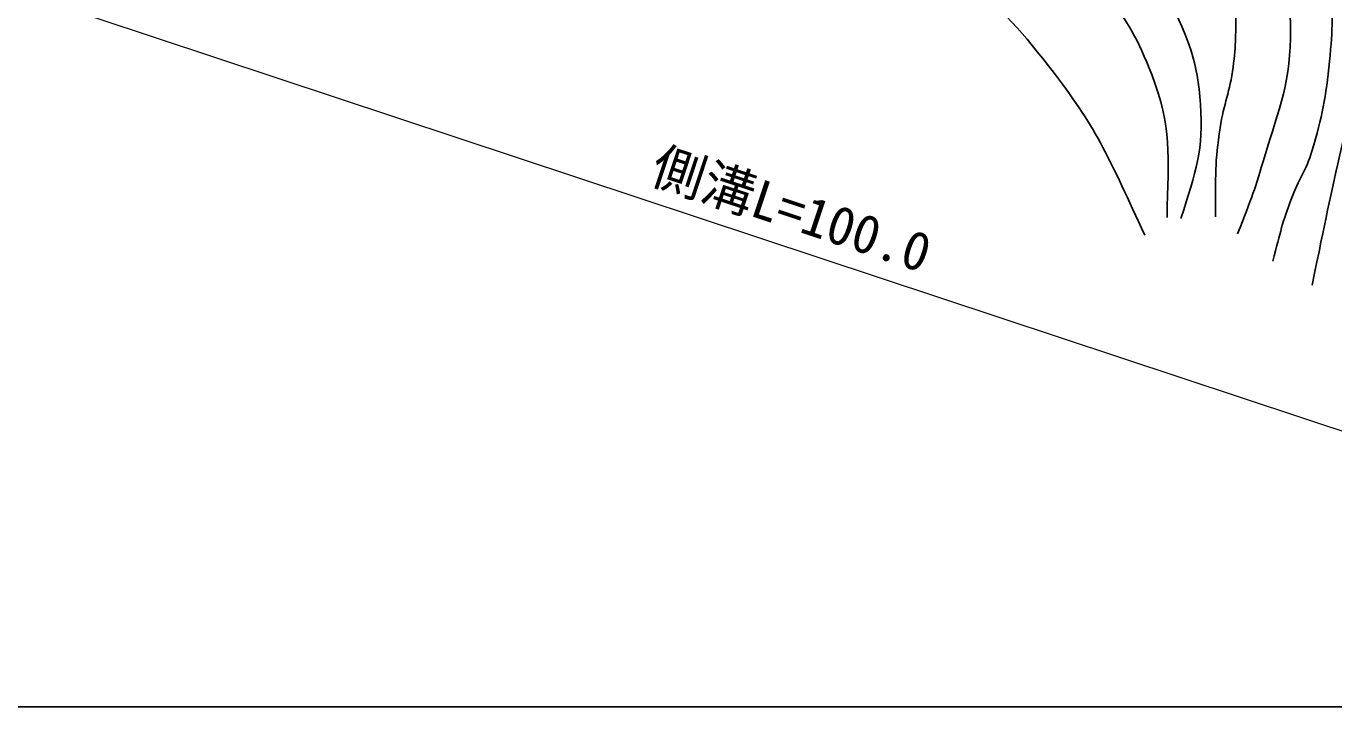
# Model space of a CAD drawing. Units: millimetres, scale not verified. Extents: x 40000 to 680000, y 20000 to 380000.
# Drawn here: x 90786 to 152827, y 205000 to 237312 of the extents above; entities that cross this region are included whole.
import ezdxf
from ezdxf.enums import TextEntityAlignment as Align

# ---------------------------------------------------------------- set-up
doc = ezdxf.new("R2010")
doc.units = ezdxf.units.MM
doc.header["$LTSCALE"] = 1000
for name, color, linetype, lineweight in [('M-BGD', 7, 'Continuous', 25), ('M-STR-HTXT', 7, 'Continuous', 13), ('M-TTL-BAND', 7, 'Continuous', 25)]:
    doc.layers.add(name, color=color, linetype=linetype, lineweight=lineweight)
doc.styles.add('ＭＳ ゴシック', font='')
doc.styles.get('ＭＳ ゴシック').set_extended_font_data('MS Gothic')

msp = doc.modelspace()

# ---------------------------------------------------------------- linework, layer by layer
at = {"layer": 'M-BGD'}
for points, knots in [([(154694, 240180), (154680, 238706), (154635, 238237), (154490, 237002), (154240, 234878), (153692, 233762), (153216, 231677), (152624, 229082), (152458, 228241), (151798, 225012)], [0, 0, 0, 0, 1, 1, 1, 2, 2, 2, 3, 3, 3, 3]), ([(135062, 239933), (137271, 237880), (137994, 237116), (139572, 235057), (141661, 232333), (142180, 231005), (143857, 227385)], [0, 0, 0, 0, 1, 1, 1, 2, 2, 2, 2]), ([(152693, 239793), (152768, 237873), (152788, 237250), (152622, 235634), (152450, 233952), (152275, 233005), (151790, 231385), (151516, 230468), (151157, 230030), (150819, 229134), (150392, 227997), (150295, 227571), (149930, 226156)], [0, 0, 0, 0, 1, 1, 1, 2, 2, 2, 3, 3, 3, 4, 4, 4, 4]), ([(141902, 239060), (143107, 237447), (143532, 236708), (144186, 235015), (145147, 232531), (144973, 231190), (144912, 228235)], [0, 0, 0, 0, 1, 1, 1, 2, 2, 2, 2]), ([(150601, 239388), (150762, 238403), (150753, 238040), (150768, 237172), (150809, 234753), (150237, 233417), (149539, 231100), (149104, 229657), (148931, 229133), (148258, 227461)], [0, 0, 0, 0, 1, 1, 1, 2, 2, 2, 3, 3, 3, 3]), ([(144999, 238664), (145943, 236611), (146364, 235658), (146502, 233598), (146646, 231456), (146294, 230418), (145571, 228181)], [0, 0, 0, 0, 1, 1, 1, 2, 2, 2, 2]), ([(148162, 238261), (148182, 236917), (148187, 236485), (148046, 235359), (147904, 234223), (147606, 233624), (147431, 232492), (147178, 230857), (147215, 230227), (147216, 228261)], [0, 0, 0, 0, 1, 1, 1, 2, 2, 2, 3, 3, 3, 3])]:
    msp.add_open_spline(points, degree=3, knots=knots, dxfattribs=at)
at = {"layer": 'M-STR-HTXT'}
msp.add_line((77176, 243327), (175903, 210571), dxfattribs=at)
at = {"layer": 'M-TTL-BAND'}
msp.add_line((40000, 205000), (579000, 205000), dxfattribs=at)

# ---------------------------------------------------------------- texts
at = {"layer": 'M-STR-HTXT', "style": 'ＭＳ ゴシック'}
msp.add_text('側溝L=100.0', height=1833, rotation=341.645, dxfattribs=at).set_placement((126634, 227234), align=Align.BOTTOM_CENTER)

doc.saveas('drawing.dxf')
